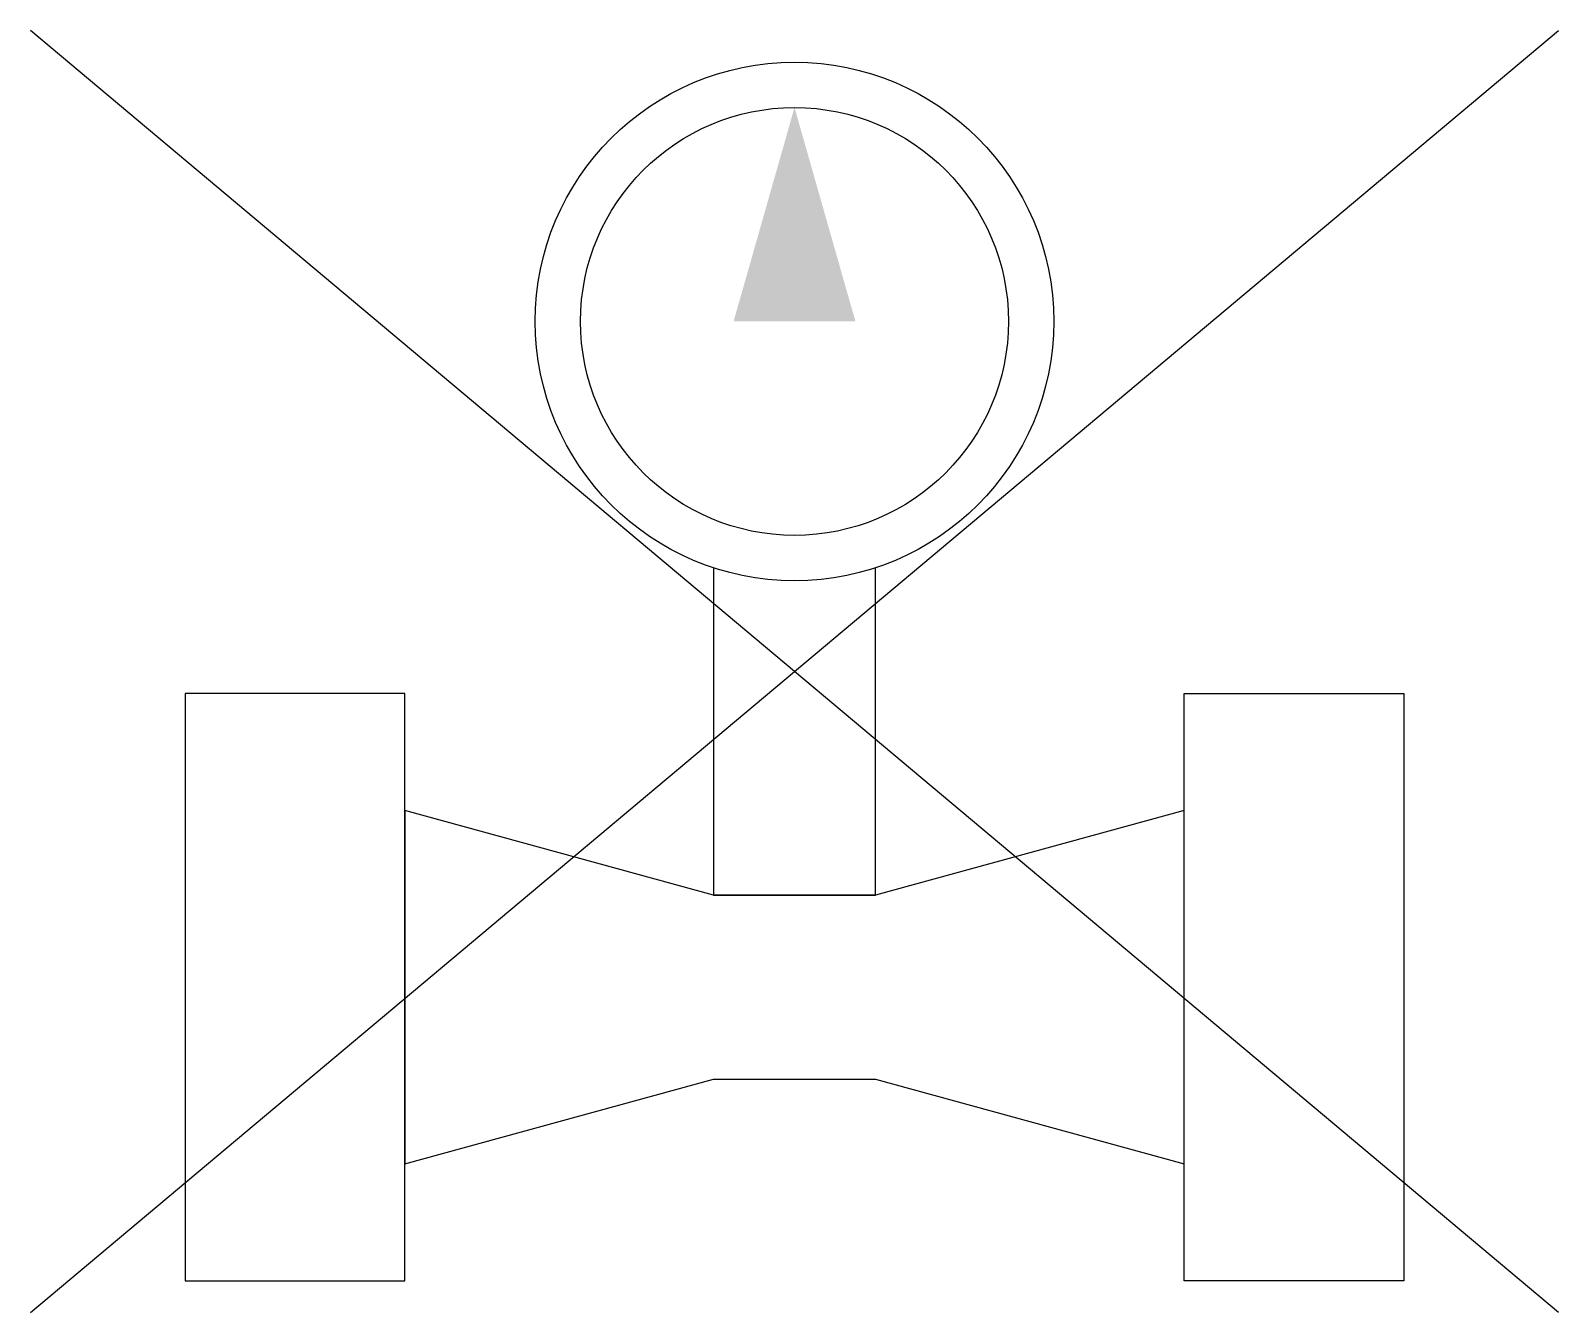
# Model space of a CAD drawing. Extents: x -3.13 to 3.13, y -2.63 to 2.63.
import ezdxf

# ---------------------------------------------------------------- set-up
doc = ezdxf.new("R2010")
doc.units = 0

msp = doc.modelspace()

# ---------------------------------------------------------------- hatches: boundary and pattern name
h = msp.add_hatch(color=256)
h.dxf.hatch_style = 1
h.paths.add_polyline_path([(0, 2.3138), (-0.25, 1.4362), (0, 1.4362), (0.25, 1.4362)])

# ---------------------------------------------------------------- linework, layer by layer
for p, q in [((-3.1341, -2.6298), (3.1341, 2.6298)), ((3.1341, -2.6298), (-3.1341, 2.6298))]:
    msp.add_line(p, q)
msp.add_lwpolyline([(-0.3322, 0.4256), (-0.3322, -0.9175), (0.3322, -0.9175), (0.3322, 0.4256)])
for points in [[(-2.5, -2.5), (-1.599, -2.5), (-1.599, -0.0903), (-2.5, -0.0903)], [(2.5, -2.5), (1.599, -2.5), (1.599, -0.0903), (2.5, -0.0903)], [(1.599, -0.5709), (0.3322, -0.9175), (-0.3322, -0.9175), (-1.599, -0.5709), (-1.599, -2.0194), (-0.3322, -1.6728), (0.3322, -1.6728), (1.599, -2.0194)]]:
    msp.add_lwpolyline(points, close=True)
for radius in [1.0638, 0.8777]:
    msp.add_circle((0, 1.4362), radius)

doc.saveas('drawing.dxf')
